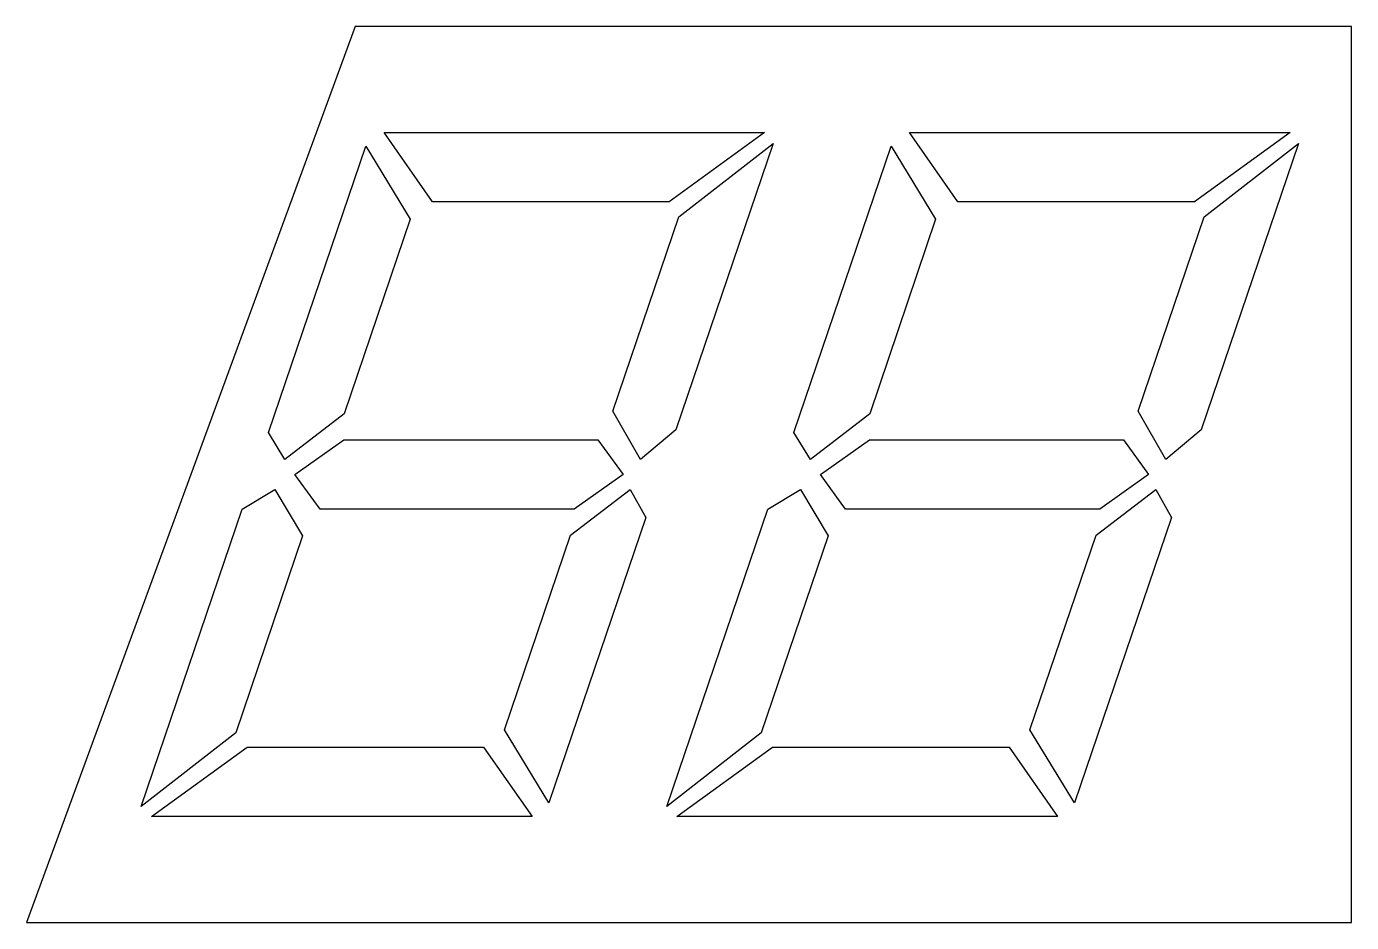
# Model space of a CAD drawing. Header units: millimetres. Extents: x 304 to 679, y -323 to -69.
import ezdxf

# ---------------------------------------------------------------- set-up
doc = ezdxf.new("R2010")
doc.units = ezdxf.units.MM

msp = doc.modelspace()

# ---------------------------------------------------------------- linework, layer by layer
at = {"color": 7, "linetype": 'Continuous', "lineweight": 25}
for p, q in [((397.05, -69.08), (304.04, -322.68)), ((679, -69.08), (397.05, -69.08)), ((679, -322.68), (679, -69.08)), ((418.93, -118.72), (405.21, -99.08)), ((405.21, -99.08), (512.92, -99.08)), ((512.92, -99.08), (485.87, -118.72)), ((567.64, -118.72), (553.91, -99.08)), ((553.91, -99.08), (661.63, -99.08)), ((661.63, -99.08), (634.58, -118.72)), ((372.5, -183.95), (400.04, -102.94)), ((400.04, -102.94), (412.62, -123.63)), ((515.29, -102.24), (487.76, -183.25)), ((488.64, -122.93), (515.29, -102.24)), ((521.21, -183.95), (548.74, -102.94)), ((548.74, -102.94), (561.32, -123.63)), ((664, -102.24), (636.46, -183.25)), ((637.34, -122.93), (664, -102.24)), ((485.87, -118.72), (418.93, -118.72)), ((634.58, -118.72), (567.64, -118.72)), ((412.62, -123.63), (393.94, -178.69)), ((469.92, -177.99), (488.64, -122.93)), ((561.32, -123.63), (542.65, -178.69)), ((618.62, -177.99), (637.34, -122.93)), ((393.94, -178.69), (377.19, -191.67)), ((477.76, -191.67), (469.92, -177.99)), ((542.65, -178.69), (525.9, -191.67)), ((626.47, -191.67), (618.62, -177.99)), ((487.76, -183.25), (477.76, -191.67)), ((636.46, -183.25), (626.47, -191.67)), ((377.19, -191.67), (372.5, -183.95)), ((380, -195.88), (393.85, -186.06)), ((393.85, -186.06), (465.75, -186.06)), ((465.75, -186.06), (472.85, -195.88)), ((525.9, -191.67), (521.21, -183.95)), ((528.71, -195.88), (542.56, -186.06)), ((542.56, -186.06), (614.46, -186.06)), ((614.46, -186.06), (621.56, -195.88)), ((387.15, -205.7), (380, -195.88)), ((472.85, -195.88), (459.04, -205.7)), ((535.85, -205.7), (528.71, -195.88)), ((621.56, -195.88), (607.75, -205.7)), ((365.09, -205.7), (374.34, -200.09)), ((374.34, -200.09), (382.19, -213.19)), ((457.99, -213.02), (474.91, -200.09)), ((474.91, -200.09), (479.34, -208.06)), ((513.8, -205.7), (523.05, -200.09)), ((523.05, -200.09), (530.9, -213.19)), ((606.7, -213.02), (623.62, -200.09)), ((623.62, -200.09), (628.05, -208.06)), ((336.51, -289.87), (365.09, -205.7)), ((459.04, -205.7), (387.15, -205.7)), ((485.22, -289.87), (513.8, -205.7)), ((607.75, -205.7), (535.85, -205.7)), ((479.34, -208.06), (451.9, -288.82)), ((628.05, -208.06), (600.6, -288.82)), ((382.19, -213.19), (363.25, -268.96)), ((439.27, -268.17), (457.99, -213.02)), ((530.9, -213.19), (511.96, -268.96)), ((587.98, -268.17), (606.7, -213.02)), ((363.25, -268.96), (336.51, -289.87)), ((451.9, -288.82), (439.27, -268.17)), ((511.96, -268.96), (485.22, -289.87)), ((600.6, -288.82), (587.98, -268.17)), ((339.4, -292.68), (366.45, -273.04)), ((366.45, -273.04), (433.4, -273.04)), ((433.4, -273.04), (447.12, -292.68)), ((488.11, -292.68), (515.16, -273.04)), ((515.16, -273.04), (582.1, -273.04)), ((582.1, -273.04), (595.82, -292.68)), ((447.12, -292.68), (339.4, -292.68)), ((595.82, -292.68), (488.11, -292.68)), ((304.04, -322.68), (679, -322.68))]:
    msp.add_line(p, q, dxfattribs=at)

doc.saveas('drawing.dxf')
